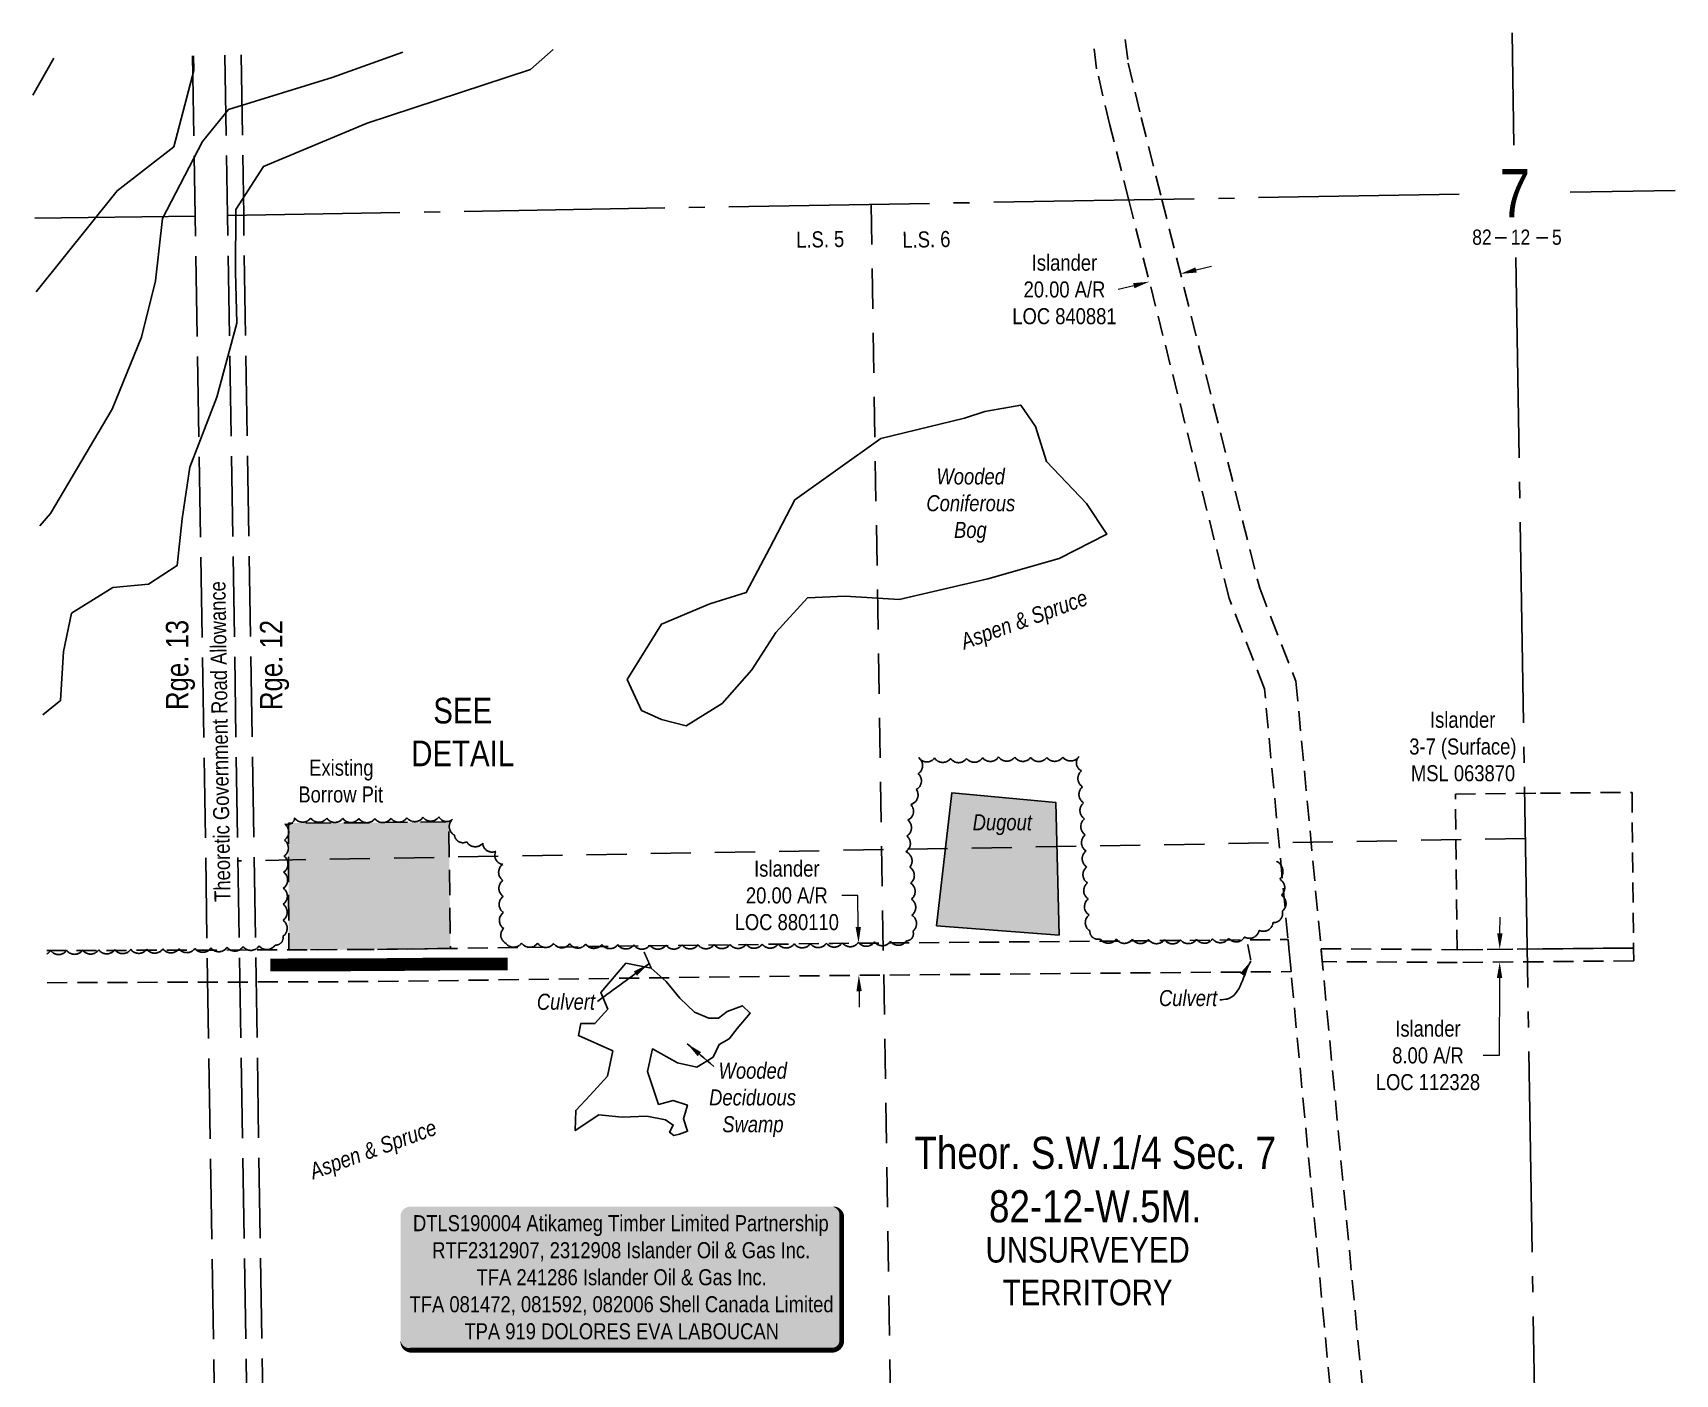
# Model space of a CAD drawing. Extents: x 568794 to 572742, y 6215751 to 6219176.
# Drawn here: x 569567 to 570590, y 6216421 to 6217256 of the extents above; entities that cross this region are included whole.
import ezdxf
from ezdxf.enums import TextEntityAlignment as Align

# ---------------------------------------------------------------- set-up
doc = ezdxf.new("R2010")
doc.units = 0
doc.header["$LTSCALE"] = 5
for name, pattern in [('0', [1, 1, 0]), ('foc-ACCESSROAD', [3.75, 2.5, -1.25]), ('foc-LSD', [8, 5, -3]), ('foc-QUARTERLINE', [33, 25, -3, 2, -3]), ('foc-UNSURVEYED', [12.5, 10, -2.5]), ('HIDDEN2', [4.7625, 3.175, -1.5875])]:
    doc.linetypes.add(name, pattern=pattern)
for name, color, linetype in [('10', 1, 'Continuous'), ('9', 3, 'Continuous'), ('AS-ROADS', 254, 'Continuous'), ('C-AR', 13, 'foc-ACCESSROAD'), ('C-SYMBOL', 7, 'Continuous'), ('C-WS', 13, 'foc-ACCESSROAD'), ('D-TXT', 6, 'Continuous'), ('DETAIL-T', 7, 'Continuous'), ('L-QSEC', 8, 'foc-QUARTERLINE'), ('L-ROAD-T', 7, 'Continuous'), ('L-SECLBL', 7, 'Continuous'), ('L-SECTION-LSD', 7, 'foc-LSD'), ('L-UNS-T', 3, 'Continuous'), ('L-USEC', 7, 'foc-UNSURVEYED'), ('P-PROPOSED-H', 21, 'Continuous'), ('T-BUSH', 110, '0'), ('T-BUSH-T', 110, 'Continuous'), ('T-EXISTING TFA', 220, 'HIDDEN2'), ('T-WATER', 160, 'Continuous'), ('T-WATER-H', 133, 'Continuous'), ('T-WATER-T', 170, 'Continuous'), ('WETLAND', 143, 'Continuous'), ('WETLAND-T', 146, 'Continuous')]:
    doc.layers.add(name, color=color, linetype=linetype)
for name, color, linetype, lineweight in [('AS-GENERAL', 48, 'Continuous', 18), ('C-AR-T', 13, 'Continuous', 9), ('C-WS-T', 13, 'Continuous', 9), ('T-TEXT', 48, 'Continuous', 18)]:
    doc.layers.add(name, color=color, linetype=linetype, lineweight=lineweight)
doc.styles.add('100L', font='ARIALN.TTF', dxfattribs={"height": 11})
doc.styles.add('175L', font='ARIALN.TTF', dxfattribs={"height": 20})
doc.styles.add('80', font='ARIALN.TTF', dxfattribs={"height": 10})
doc.styles.add('80CG', font='ARIALN.TTF', dxfattribs={"height": 10})
doc.styles.add('80L', font='ARIALN.TTF', dxfattribs={"height": 10})
doc.styles.add('SIMPLEX', font='ARIALN.TTF')
doc.dimstyles.new('Compass 5 000', dxfattribs={"dimscale": 5, "dimtxt": 9, "dimasz": 2, "dimexe": 0.2, "dimexo": 0.0625, "dimgap": 0.5, "dimtad": 0, "dimtih": 1, "dimtoh": 1, "dimzin": 0, "dimdsep": 46, "dimtxsty": '80CG', "dimcen": 0.1, "dimse1": 1, "dimse2": 1, "dimclrd": 256, "dimclrt": 256, "dimaunit": 1, "dimadec": 4, "dimazin": 0, "dimtfac": 0.06, "dimtofl": 0, "dimtmove": 0, "dimatfit": 1, "dimfxl": 0.2, "dimtolj": 1, "dimtzin": 0, "dimlwd": -1, "dimarcsym": 0})

# ---------------------------------------------------------------- blocks, each defined once
blk = doc.blocks.new('L-SECLBL')
at = {"layer": '9', "color": 7}
for p, q in [((-5.1, -27.8), (-12.3, -27.8)), ((20.7, -27.8), (13.5, -27.8))]:
    blk.add_line(p, q, dxfattribs=at)
at = {"layer": '10', "color": 2, "style": 'SIMPLEX'}
blk.add_attdef('SEC', text='', height=30, dxfattribs=at).set_placement((0, 0), align=Align.MIDDLE)
at = {"layer": '10', "color": 5, "style": '80L'}
blk.add_attdef('TWP', text='', height=9.5, dxfattribs=at).set_placement((-14.4, -27.4), align=Align.MIDDLE_RIGHT)
blk.add_attdef('RGE', text='', height=9.5, dxfattribs=at).set_placement((3.6, -27.4), align=Align.MIDDLE_CENTER)
blk.add_attdef('MER', text='', height=9.5, dxfattribs=at).set_placement((23.2, -27.4), align=Align.MIDDLE_LEFT)
blk = doc.blocks.new('*U419')
h = blk.add_hatch(color=255)
edge = h.paths.add_edge_path()
edge.add_line((-131.5, -45.5), (131.5, -45.5))
edge.add_arc((131.5, -39.5), 6, 270, 360)
edge.add_line((137.5, -39.5), (137.5, 38))
edge.add_arc((131.5, 38), 6, 0, 90)
edge.add_line((131.5, 44), (-131.5, 44))
edge.add_arc((-131.5, 38), 6, 90, 180)
edge.add_line((-137.5, 38), (-137.5, -39.5))
edge.add_arc((-131.5, -39.5), 6, 180, 270)
at = {"color": 44, "flags": 128}
blk.add_lwpolyline([(-131.5, -45.5, 3, 3, 0), (131.5, -45.5, 3, 3, 0.414214), (137.5, -39.5, 3, 3, 0), (137.5, 38, 3, 0, 0.414214), (131.5, 44, 0, 0, 0), (-131.5, 44, 0, 0, 0.414214), (-137.5, 38, 0, 0, 0), (-137.5, -39.5, 0, 3, 0.414214)], format="xyseb", close=True, dxfattribs=at)
at = {"color": 44, "style": '80'}
blk.add_attdef('ENTER_TEXT_001', (-36, -5), '', height=10, dxfattribs=at)
blk = doc.blocks.new('*D420')
at = {"layer": 'C-AR-T', "transparency": 16777216}
for p, q in [((570291.7, 6217108.6), (570301.4, 6217111)), ((570252.9, 6217098.8), (570243.2, 6217096.4))]:
    blk.add_line(p, q, dxfattribs=at)
for points in [[(570252.5, 6217100.4), (570253.3, 6217097.2), (570262.6, 6217101.3)], [(570291.3, 6217110.2), (570292.1, 6217107), (570282, 6217106.2)]]:
    blk.add_solid(points, dxfattribs=at)
at = {"layer": 'C-AR-T', "transparency": 16777216, "insert": (570209.7, 6217096.4), "char_height": 10, "attachment_point": 5, "style": '80CG'}
blk.add_mtext('\\A1;Islander\\P20.00 A/R\\PLOC 840881', dxfattribs=at)
blk = doc.blocks.new('*D421')
at = {"layer": 'C-AR-T', "transparency": 16777216}
for p, q in [((570481, 6216695.3), (570481.1, 6216705.3)), ((570480.8, 6216667.3), (570480.5, 6216619.1)), ((570480.5, 6216619.1), (570470.5, 6216619.1))]:
    blk.add_line(p, q, dxfattribs=at)
for points in [[(570479.3, 6216695.3), (570482.7, 6216695.3), (570480.9, 6216685.3)], [(570479.1, 6216667.3), (570482.5, 6216667.3), (570480.9, 6216677.3)]]:
    blk.add_solid(points, dxfattribs=at)
at = {"layer": 'C-AR-T', "transparency": 16777216, "insert": (570436.2, 6216619.1), "char_height": 10, "attachment_point": 5, "style": '80CG'}
blk.add_mtext('\\A1;Islander\\P8.00 A/R\\PLOC 112328', dxfattribs=at)
blk = doc.blocks.new('*D422')
at = {"layer": 'C-AR-T', "transparency": 16777216}
for p, q in [((570081, 6216718.8), (570071, 6216718.8)), ((570081.2, 6216699.1), (570081, 6216718.8)), ((570081.8, 6216659.2), (570081.9, 6216649.2))]:
    blk.add_line(p, q, dxfattribs=at)
for points in [[(570082.9, 6216699.2), (570079.6, 6216699.1), (570081.4, 6216689.1)], [(570083.4, 6216659.2), (570080.1, 6216659.1), (570081.6, 6216669.2)]]:
    blk.add_solid(points, dxfattribs=at)
at = {"layer": 'C-AR-T', "transparency": 16777216, "insert": (570036.7, 6216718.8), "char_height": 10, "attachment_point": 5, "style": '80CG'}
blk.add_mtext('\\A1;Islander\\P20.00 A/R\\PLOC 880110', dxfattribs=at)

msp = doc.modelspace()

# ---------------------------------------------------------------- hatches: boundary and pattern name
at = {"layer": 'P-PROPOSED-H'}
h = msp.add_hatch(color=256, dxfattribs=at)
h.dxf.hatch_style = 1
h.paths.add_polyline_path([(569827.155, 6216685.782), (569779.295, 6216685.148), (569726.432, 6216684.967), (569726.16, 6216763.93), (569778.636, 6216764.111), (569826.11, 6216764.739)])
at = {"layer": 'T-WATER-H'}
h = msp.add_hatch(color=256, dxfattribs=at)
h.dxf.hatch_style = 1
h.paths.add_polyline_path([(570206.379, 6216694.071), (570130.045, 6216699.908), (570139.569, 6216782.818), (570204.411, 6216776.679)])

# ---------------------------------------------------------------- linework, layer by layer
at = {"layer": 'AS-GENERAL', "const_width": 1, "flags": 128}
for points in [[(569952.21, 6216673.617), (569947.765, 6216683.654)], [(570325.802, 6216678.441), (570323.879, 6216688.409)]]:
    msp.add_lwpolyline(points, dxfattribs=at)
at = {"layer": 'AS-ROADS', "const_width": 7.996, "flags": 128}
msp.add_lwpolyline([(569714.917, 6216675.442), (569726.117, 6216675.544), (569780.668, 6216675.682), (569825.304, 6216676.102), (569862.765, 6216676.097)], dxfattribs=at)
at = {"layer": 'C-AR'}
for points in [[(570409.627, 6216250.599), (570375.217, 6216412.325), (570334.307, 6216847.688), (570312.232, 6216904.118), (570249.815, 6217152.162), (570238.053, 6217198.911), (570229.713, 6217233.99), (570227.437, 6217251.846)], [(570247.568, 6217252.195), (570249.435, 6217237.581), (570257.489, 6217203.664), (570270.359, 6217152.519), (570331.336, 6216910.231), (570353.941, 6216852.427), (570395.12, 6216414.195), (570429.958, 6216250.951)]]:
    msp.add_lwpolyline(points, dxfattribs=at)
at = {"layer": 'C-AR', "flags": 128}
msp.add_lwpolyline([(569575.925, 6216664.457), (569779.461, 6216665.158), (570065.61, 6216668.945), (570350.897, 6216671.352), (570349.02, 6216691.328), (570065.393, 6216688.935), (569779.295, 6216685.148), (569575.6, 6216684.447)], dxfattribs=at)
at = {"layer": 'C-AR'}
msp.add_lwpolyline([(570564.289, 6216686.079), (570564.367, 6216678.08), (570507.947, 6216677.541), (570454.371, 6216677.03), (570370.369, 6216677.598), (570369.616, 6216685.605), (570454.294, 6216685.006), (570507.816, 6216685.528), (570564.289, 6216686.079)], close=True, dxfattribs=at)
at = {"layer": 'C-WS'}
msp.add_lwpolyline([(570563.346, 6216783.08), (570564.289, 6216686.079), (570507.816, 6216685.528), (570454.294, 6216685.006), (570453.35, 6216782.01), (570506.222, 6216782.524), (570563.346, 6216783.08)], close=True, dxfattribs=at)
at = {"layer": 'L-QSEC'}
for p, q in [((570488.628, 6217256.377), (570489.777, 6217186.417)), ((570455.562, 6217155.832), (569688.242, 6217142.529)), ((570590.21, 6217158.167), (570524.803, 6217157.033)), ((569568.191, 6217140.816), (569668.138, 6217142.181)), ((570490.926, 6217116.458), (570503.479, 6216352.195))]:
    msp.add_line(p, q, dxfattribs=at)
at = {"layer": 'L-SECTION-LSD'}
for p, q in [((570089.25, 6217149.482), (570102.384, 6216345.243)), ((570496.874, 6216754.315), (569694.771, 6216740.412))]:
    msp.add_line(p, q, dxfattribs=at)
at = {"layer": 'L-USEC'}
msp.add_line((569674.666, 6216740.062), (569674.666, 6216740.062), dxfattribs=at)
at = {"layer": 'L-USEC', "flags": 128}
for points in [[(569666.515, 6217242.124), (569668.138, 6217142.181), (569681.195, 6216337.943), (569682.818, 6216238.002)], [(569686.62, 6217242.473), (569688.243, 6217142.507), (569701.301, 6216338.269), (569702.923, 6216238.35)], [(569696.677, 6217242.647), (569698.3, 6217142.671), (569711.358, 6216338.432), (569712.981, 6216238.525)]]:
    msp.add_lwpolyline(points, dxfattribs=at)
at = {"layer": 'T-BUSH', "flags": 128}
msp.add_lwpolyline([(569575.633, 6216682.456, 0.13049701), (569577.997, 6216684.509, 0.52056705), (569587.991, 6216684.658, 0.52056705), (569597.986, 6216684.807, 0.52056705), (569607.98, 6216684.955, 0.52056705), (569617.974, 6216685.104, 0.52056705), (569627.969, 6216685.253, 0.52056705), (569637.963, 6216685.402, 0.52056705), (569647.958, 6216685.55, 0.52056705), (569657.952, 6216685.699, 0.52056705), (569667.947, 6216685.848, 0.52056705), (569677.937, 6216686.13, 0.52056705), (569687.924, 6216686.557, 0.52056705), (569697.91, 6216686.983, 0.52056705), (569707.896, 6216687.41, 0.52056705), (569717.878, 6216687.932, 0.52056705), (569722.774, 6216693.358, 0.52056705), (569722.824, 6216703.354, 0.52056705), (569722.874, 6216713.349, 0.52056705), (569722.989, 6216723.344, 0.52056705), (569723.211, 6216733.337, 0.52056705), (569723.432, 6216743.33, 0.52056705), (569723.653, 6216753.323, 0.52056705), (569723.875, 6216763.316, 0.52056705), (569730.071, 6216767.148, 0.52056705), (569740.067, 6216767.064, 0.52056705), (569750.062, 6216766.979, 0.52056705), (569760.057, 6216766.895, 0.52056705), (569770.052, 6216766.811, 0.52056705), (569780.047, 6216766.726, 0.52056705), (569790.039, 6216766.919, 0.52056705), (569800.03, 6216767.231, 0.52056705), (569810.021, 6216767.543, 0.52056705), (569820.011, 6216767.855, 0.52056705), (569828.46, 6216766.385, 0.52056705), (569829.586, 6216756.453, 0.52056705), (569837.269, 6216752.241, 0.52056705), (569847.225, 6216751.355, 0.52056705), (569855.367, 6216746.304, 0.52056705), (569859.691, 6216738.205, 0.52056705), (569859.846, 6216728.211, 0.52056705), (569860.001, 6216718.217, 0.52056705), (569860.156, 6216708.222, 0.52056705), (569860.311, 6216698.228, 0.52056705), (569861.45, 6216689.227, 0.52056705), (569871.446, 6216689.159, 0.52056705), (569881.441, 6216689.092, 0.52056705), (569891.435, 6216688.92, 0.52056705), (569901.429, 6216688.731, 0.52056705), (569911.422, 6216688.541, 0.52056705), (569921.416, 6216688.352, 0.52056705), (569931.41, 6216688.163, 0.52056705), (569941.404, 6216687.974, 0.52056705), (569951.398, 6216687.861, 0.52056705), (569961.393, 6216687.958, 0.52056705), (569971.388, 6216688.056, 0.52056705), (569981.383, 6216688.153, 0.52056705), (569991.378, 6216688.25, 0.52056705), (570001.373, 6216688.348, 0.52056705), (570011.368, 6216688.445, 0.52056705), (570021.363, 6216688.543, 0.52056705), (570031.358, 6216688.64, 0.52056705), (570041.353, 6216688.737, 0.52056705), (570051.348, 6216688.835, 0.52056705), (570061.341, 6216689.036, 0.52056705), (570071.332, 6216689.338, 0.52056705), (570081.323, 6216689.639, 0.52056705), (570091.314, 6216689.94, 0.52056705), (570101.305, 6216690.242, 0.52056705), (570111.296, 6216690.543, 0.52056705), (570115.308, 6216696.547, 0.52056705), (570114.563, 6216706.513, 0.52056705), (570114.303, 6216716.505, 0.52056705), (570113.844, 6216726.489, 0.52056705), (570113.296, 6216736.469, 0.52056705), (570110.823, 6216746.107, 0.52056705), (570111.477, 6216755.864, 0.52056705), (570112.082, 6216765.822, 0.52056705), (570113.97, 6216775.508, 0.52056705), (570117.382, 6216784.904, 0.52056705), (570118.573, 6216794.725, 0.52056705), (570118.882, 6216804.716, 0.52056705), (570128.767, 6216804.5, 0.52056705), (570138.757, 6216804.171, 0.52056705), (570148.744, 6216804.155, 0.52056705), (570158.727, 6216804.667, 0.52056705), (570168.709, 6216805.179, 0.52056705), (570178.703, 6216805.05, 0.52056705), (570188.697, 6216804.895, 0.52056705), (570198.691, 6216804.878, 0.52056705), (570208.684, 6216805.104, 0.52056705), (570218.677, 6216805.33, 0.52056705), (570220.379, 6216796.506, 0.52056705), (570221.026, 6216786.532, 0.52056705), (570221.673, 6216776.557, 0.52056705), (570222.248, 6216766.579, 0.52056705), (570222.702, 6216756.594, 0.52056705), (570223.157, 6216746.608, 0.52056705), (570223.612, 6216736.623, 0.52056705), (570224.067, 6216726.638, 0.52056705), (570224.558, 6216716.655, 0.52056705), (570225.06, 6216706.672, 0.52056705), (570225.561, 6216696.689, 0.52056705), (570232.044, 6216691.742, 0.52056705), (570242.039, 6216691.63, 0.52056705), (570252.034, 6216691.518, 0.52056705), (570262.029, 6216691.406, 0.52056705), (570272.024, 6216691.294, 0.52056705), (570282.018, 6216691.246, 0.52056705), (570292.01, 6216691.525, 0.52056705), (570302.001, 6216691.804, 0.52056705), (570311.993, 6216692.084, 0.52056705), (570321.935, 6216692.924, 0.52056705), (570330.939, 6216697.086, 0.52056705), (570339.651, 6216701.949, 0.52056705), (570345.438, 6216708.98, 0.52056705), (570344.865, 6216718.959, 0.52056705), (570343.818, 6216728.881, 0.52056705), (570341.739, 6216740.153)], format="xyb", dxfattribs=at)
at = {"layer": 'T-EXISTING TFA', "flags": 128}
msp.add_lwpolyline([(569827.155, 6216685.782), (569779.295, 6216685.148), (569726.432, 6216684.967), (569726.16, 6216763.93), (569778.636, 6216764.111), (569826.11, 6216764.739)], close=True, dxfattribs=at)
at = {"layer": 'T-WATER', "flags": 128}
msp.add_lwpolyline([(570206.379, 6216694.071), (570130.045, 6216699.908), (570139.569, 6216782.818), (570204.411, 6216776.679)], close=True, dxfattribs=at)
at = {"layer": 'WETLAND'}
for points in [[(569891.12, 6217246.018), (569876.987, 6217233.53), (569775.173, 6217200.021), (569710.669, 6217173.15), (569693.392, 6217146.259), (569693.13, 6217107.359), (569694.055, 6217075.44), (569681.504, 6217029.239), (569664.709, 6216985.694), (569660.083, 6216953.613), (569656.764, 6216924.348), (569639.044, 6216912.723), (569616.879, 6216910.692), (569590.953, 6216894.661), (569586.085, 6216870.908), (569584.195, 6216840.295), (569573.214, 6216831.415)], [(569566.944, 6217217.599), (569579.951, 6217240.624)], [(569568.935, 6217094.981), (569619.435, 6217158.005), (569654.754, 6217185.42), (569667.265, 6217233.008), (569667.001, 6217242.133)], [(569797.493, 6217244.395), (569753.511, 6217228.562), (569688.806, 6217208.63), (569672.715, 6217188.718), (569647.714, 6217140.768), (569643.289, 6217101.748), (569634.58, 6217066.771), (569616.437, 6217021.798), (569578.041, 6216956.792), (569571.303, 6216949.14)]]:
    msp.add_lwpolyline(points, dxfattribs=at)
for points in [[(570147.376, 6217016.287), (570160.179, 6217020.399), (570182.507, 6217024.447), (570191.736, 6217011.111), (570198.492, 6216989.202), (570223.395, 6216963.057), (570236.1, 6216943.915), (570206.361, 6216928.896), (570161.901, 6216916.069), (570106.71, 6216903.357), (570073.054, 6216905.309), (570049.619, 6216904.289), (570029.842, 6216882.632), (570014.871, 6216859.413), (569996.434, 6216838.474), (569974.052, 6216824.562), (569958.633, 6216828.536), (569946.205, 6216834.118), (569937.315, 6216853.306), (569958.535, 6216887.951), (569988.725, 6216900.633), (570011.443, 6216907.541), (570025.925, 6216935.046), (570041.714, 6216965.367), (570095.373, 6217003.557), (570147.376, 6217016.287)], [(569988.174, 6216642.351), (569994.124, 6216642.437), (569999.614, 6216646.593), (570009.034, 6216650.097), (570013.929, 6216645.477), (570005.875, 6216635.892), (570000.751, 6216629.434), (569994.598, 6216626.043), (569990.747, 6216618.11), (569980.725, 6216611.868), (569968.539, 6216614.611), (569953.012, 6216623.189), (569949.944, 6216609.21), (569956.793, 6216588.574), (569965.856, 6216591.032), (569974.779, 6216588.23), (569972.307, 6216579.657), (569974.912, 6216571.911), (569969.864, 6216570.064), (569966.316, 6216569.281), (569963.708, 6216571.246), (569965.959, 6216575.732), (569961.103, 6216578.992), (569949.472, 6216581.376), (569934.191, 6216580.593), (569919.521, 6216582.208), (569904.846, 6216572.261), (569905.161, 6216584.853), (569914.263, 6216594.286), (569924.948, 6216606.171), (569928.233, 6216621.909), (569906.87, 6216631.493), (569908.353, 6216639.017), (569917.197, 6216638.933), (569925.096, 6216648.004), (569920.74, 6216658.368), (569936.511, 6216676.561), (569952.255, 6216673.56), (569961.52, 6216665.105), (569970.131, 6216654.751), (569979.226, 6216646.002), (569988.174, 6216642.351)]]:
    msp.add_lwpolyline(points, close=True, dxfattribs=at)

# ---------------------------------------------------------------- block references
at = {"layer": 'L-SECLBL', "xscale": 0.99955397, "yscale": 0.99955397, "zscale": 0.99955397}
msp.add_blockref('L-SECLBL', (570490.269, 6217156.434), dxfattribs=at).add_auto_attribs({'SEC': '7', 'TWP': '82', 'RGE': '12', 'MER': '5'})
at = {"layer": 'L-SECLBL'}
ref = msp.add_blockref('*U419', (569933.506, 6216480.925), dxfattribs=dict(at, xscale=0.99955397, yscale=0.99955397, zscale=0.99955397))
ref.add_attrib('ENTER_TEXT_001', 'DTLS190004 Atikameg Timber Limited Partnership', (569803.792, 6216509.597), dxfattribs={"layer": '0', "color": 44, "height": 9.99554, "style": '80'})
ref.add_attrib('ENTER_TEXT_002', 'RTF2312907, 2312908 Islander Oil & Gas Inc.', (569815.786, 6216492.761), dxfattribs={"layer": '0', "color": 44, "height": 9.99554, "style": '80'})
ref.add_attrib('ENTER_TEXT_003', 'TFA 241286 Islander Oil & Gas Inc.', (569843.461, 6216475.924), dxfattribs={"layer": '0', "color": 44, "height": 9.99554, "style": '80'})
ref.add_attrib('ENTER_TEXT_004', 'TFA 081472, 081592, 082006 Shell Canada Limited', (569801.679, 6216459.088), dxfattribs={"layer": '0', "color": 44, "height": 9.99554, "style": '80'})
ref.add_attrib('ENTER_TEXT_005', 'TPA 919 DOLORES EVA LABOUCAN', (569835.845, 6216442.251), dxfattribs={"layer": '0', "color": 44, "height": 9.99554, "style": '80'})

# ---------------------------------------------------------------- texts
at = {"layer": 'C-AR-T', "insert": (570424.249, 6216833.301), "char_height": 9.99544, "attachment_point": 1, "style": '80L'}
msp.add_mtext_dynamic_manual_height_columns('\\pi13.20905;Islander\\P\\pi0.27839;3-7 (Surface)\\P\\pi1.35225;MSL 063870', width=66.22259, gutter_width=49.977, heights=[0], dxfattribs=at)
at = {"layer": 'C-SYMBOL', "color": 3, "insert": (570228.874, 6216568.453), "char_height": 19.99108, "width": 224.43818, "attachment_point": 2, "style": '175L'}
msp.add_mtext('Theor. S.W.1/4 Sec. 7\\P82-12-W.5M.', dxfattribs=at)
at = {"layer": 'C-WS-T', "insert": (569731.905, 6216803.429), "char_height": 9.99544, "attachment_point": 1, "style": '80L'}
msp.add_mtext_dynamic_manual_height_columns('\\pi7.21928;Existing \\P\\pi0.4727;Borrow Pit', width=52.83851, gutter_width=49.977, heights=[0], dxfattribs=at)
at = {"layer": 'D-TXT', "color": 3, "char_height": 13.9936, "attachment_point": 1, "rotation": 90, "style": '80L'}
for s, width, insert in [('Rge. 13', 73.72162, (569649.818, 6216834.398)), ('Rge. 12', 63.83197, (569708.416, 6216834.377))]:
    msp.add_mtext_dynamic_manual_height_columns(s, width=width, gutter_width=47.478, heights=[0], dxfattribs=dict(at, insert=insert))
at = {"layer": 'DETAIL-T', "color": 3, "insert": (569834.778, 6216820.666), "char_height": 15.9929, "width": 63.60774, "attachment_point": 5, "style": '80CG'}
msp.add_mtext('SEE\\PDETAIL', dxfattribs=at)
at = {"layer": 'L-ROAD-T', "style": '80L'}
msp.add_text('Theoretic Government Road Allowance', height=9.99554, rotation=90.930188, dxfattribs=at).set_placement((569683.526, 6216814.756), align=Align.MIDDLE_CENTER)
at = {"layer": 'L-UNS-T', "color": 3, "insert": (570224.142, 6216484.622), "char_height": 15.99286, "attachment_point": 5, "style": '80L'}
msp.add_mtext_dynamic_manual_height_columns('UNSURVEYED TERRITORY', width=126.35737, gutter_width=47.479, heights=[0], dxfattribs=at)
at = {"layer": 'T-BUSH-T', "char_height": 10, "attachment_point": 1, "rotation": 20, "style": '80L'}
for insert in [(570143.923, 6216881.358), (569738.288, 6216551.234)]:
    msp.add_mtext_dynamic_manual_height_columns('{\\fArial Narrow|b0|i1|c0|p34;Aspen & Spruce}', width=82.56574, gutter_width=49.977, heights=[0], dxfattribs=dict(at, insert=insert))
at = {"layer": 'T-TEXT', "char_height": 9.99544, "attachment_point": 1, "style": '80L'}
for insert in [(569880.411, 6216657.587), (570268.041, 6216659.871)]:
    msp.add_mtext_dynamic_manual_height_columns('\\pi0.56816;{\\fArial Narrow|b0|i1|c0|p34;Culvert}', width=36.80899, gutter_width=49.977, heights=[0], dxfattribs=dict(at, insert=insert))
at = {"layer": 'T-WATER-T', "insert": (570152.515, 6216769.415), "char_height": 9.99544, "attachment_point": 1, "style": '80L'}
msp.add_mtext_dynamic_manual_height_columns('{\\fArial Narrow|b0|i1|c0|p34;Dugout}', width=55.83355, gutter_width=49.977, heights=[0], dxfattribs=at)
at = {"layer": 'WETLAND-T', "char_height": 9.99544, "attachment_point": 1, "style": '80L'}
for s, insert in [('\\pi13.57437;{\\fArial Narrow|b0|i1|c0|p34;Wooded \\P\\pi7.30847;Coniferous \\P\\pi24.53799;Bog}', (570116.364, 6216984.925)), ('\\pi13.57437;{\\fArial Narrow|b0|i1|c0|p34;Wooded \\P\\pi7.70051;Deciduous \\P\\pi15.90277;Swamp}', (569980.615, 6216614.616))]:
    msp.add_mtext_dynamic_manual_height_columns(s, width=68.92368, gutter_width=49.977, heights=[0], dxfattribs=dict(at, insert=insert))

# ---------------------------------------------------------------- dimensions: what is measured, and where the dimension line sits
at = {"layer": 'C-AR-T'}
dim = msp.add_aligned_dim(p1=(570282.434, 6217104.537), p2=(570263.028, 6217099.654), distance=-1.667, text='Islander\\P20.00 A/R\\PLOC 840881', dimstyle='Compass 5 000', dxfattribs=at)
dim.commit()
dim.dimension.update_dxf_attribs({"geometry": '*D420', "text_midpoint": (570209.713, 6217096.39)})
for base, p1, p2, angle, text, picture, middle in [((570081.633, 6216669.153), (570005.731, 6216688.14), (570005.996, 6216668.151), 270.75874, 'Islander\\P20.00 A/R\\PLOC 880110', '*D422', (570036.685, 6216718.784)), ((570480.866, 6216677.282), (570424.659, 6216685.646), (570424.605, 6216677.662), 269.612231, 'Islander\\P8.00 A/R\\PLOC 112328', '*D421', (570436.158, 6216619.138))]:
    dim = msp.add_linear_dim(base=base, p1=p1, p2=p2, angle=angle, text=text, dimstyle='Compass 5 000', dxfattribs=at)
    dim.commit()
    dim.dimension.update_dxf_attribs({"geometry": picture, "text_midpoint": middle, "dimtype": 161})

# ---------------------------------------------------------------- leaders
at = {"layer": 'T-TEXT', "path_type": 1}
for points in [[(569950.445, 6216676.028), (569918.7, 6216652.834)], [(570325.866, 6216677.928), (570311.103, 6216654.292), (570306.584, 6216653.765)]]:
    msp.add_leader(points, dimstyle='Compass 5 000', override={"dimgap": 0.5, "dimtad": 0}, dxfattribs=at)
at = {"layer": 'WETLAND-T', "path_type": 1}
msp.add_leader([(569974.626, 6216626.402), (569991.18, 6216612.306)], dimstyle='Compass 5 000', override={"dimgap": 0.5, "dimtad": 0}, dxfattribs=at)

# ---------------------------------------------------------------- next in the draw order: texts
at = {"layer": 'L-SECTION-LSD', "attachment_point": 1, "rotation": 0.993065, "style": '100L', "bg_fill": 3, "box_fill_scale": 1.5, "bg_fill_color": 256, "bg_fill_transparency": 0}
for s, width, insert, char_height in [('\\pi1.75779;L.S. 5', 30.38758, (570040.711, 6217132.416), 9.99554), ('L.S. 6', 30.46954, (570108.64, 6217132.416), 9.9955)]:
    msp.add_mtext_dynamic_manual_height_columns(s, width=width, gutter_width=54.975, heights=[0], dxfattribs=dict(at, insert=insert, char_height=char_height))

doc.saveas('drawing.dxf')
